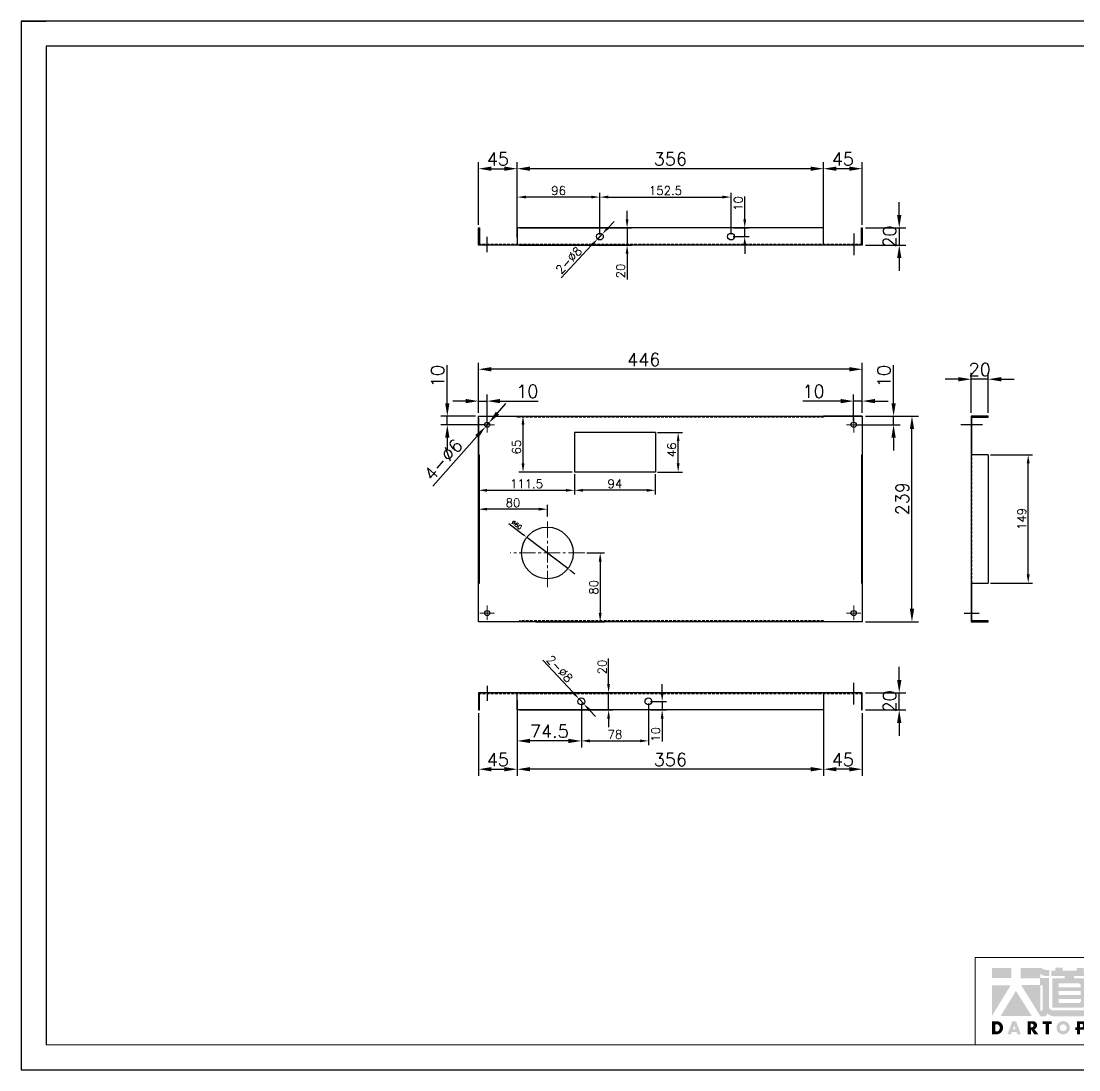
# Model space of a CAD drawing. Header units: millimetres. Extents: x -30327 to 34858, y 4015 to 75103.
# Drawn here: x 2181 to 3410, y 45675 to 46895 of the extents above; entities that cross this region are included whole.
import ezdxf

# ---------------------------------------------------------------- set-up
doc = ezdxf.new("R2010")
doc.units = ezdxf.units.MM
doc.linetypes.add('CENTER2', pattern=[28.575, 19.05, -3.175, 3.175, -3.175])
doc.linetypes.add('HIDDEN2', pattern=[4.7625, 3.175, -1.5875])
for name, color, linetype, lineweight in [('A-TITLEBLOCK', 7, 'Continuous', 18), ('cen', 1, 'CENTER2', 9), ('dim', 2, 'Continuous', 9)]:
    doc.layers.add(name, color=color, linetype=linetype, lineweight=lineweight)
doc.layers.add('hidden', color=3, linetype='HIDDEN2')
doc.layers.add('print', color=30, linetype='Continuous')
doc.styles.add('GB', font='GBENOR.SHX', dxfattribs={"bigfont": 'gbcbig.shx'})
doc.styles.add('SLDTEXTSTYLE0', font='simfang.ttf', dxfattribs={"bigfont": 'bigfont'})
doc.styles.add('SLDTEXTSTYLE1', font='Gothic.ttf', dxfattribs={"width": 0.913})
doc.styles.get("Standard").update_dxf_attribs({"font": 'txt', "bigfont": 'gbcbig.shx'})
doc.dimstyles.new('1-4', dxfattribs={"dimscale": 4, "dimtxt": 2.5, "dimasz": 2.5, "dimexe": 1.25, "dimexo": 0.625, "dimtad": 1, "dimdsep": 46, "dimtxsty": 'Standard', "dimcen": 2.5, "dimadec": 0, "dimazin": 0, "dimtfac": 1, "dimtmove": 0, "dimatfit": 3, "dimfxl": 0, "dimarcsym": 0})
doc.dimstyles.new('1-6', dxfattribs={"dimscale": 6, "dimtxt": 2.5, "dimasz": 2.5, "dimexe": 1.25, "dimexo": 0.625, "dimtad": 1, "dimdsep": 46, "dimtxsty": 'Standard', "dimcen": 2.5, "dimadec": 0, "dimazin": 0, "dimtfac": 1, "dimtmove": 0, "dimatfit": 3, "dimfxl": 0, "dimarcsym": 0})
doc.dimstyles.new('small', dxfattribs={"dimtxt": 5, "dimasz": 5, "dimexe": 1.25, "dimexo": 1, "dimgap": 2, "dimtad": 1, "dimtxsty": 'Standard', "dimcen": 2.5, "dimadec": 0, "dimazin": 0, "dimtfac": 1, "dimtmove": 0, "dimatfit": 3, "dimfxl": 0, "dimarcsym": 0})

# ---------------------------------------------------------------- blocks, each defined once
blk = doc.blocks.new('*D1374')
at = {"layer": 'Defpoints', "color": 0}
for p in [(2712.6, 46435.3), (2824.1, 46370.3), (2824.1, 46349.1)]:
    blk.add_point(p, dxfattribs=at)
at = {"layer": 'dim', "color": 0, "lineweight": -2}
for p, q in [((2712.6, 46432.8), (2712.6, 46344.1)), ((2824.1, 46367.8), (2824.1, 46344.1)), ((2722.6, 46349.1), (2814.1, 46349.1))]:
    blk.add_line(p, q, dxfattribs=at)
at = {"layer": 'dim', "color": 0}
for points in [[(2722.6, 46350.7), (2722.6, 46347.4), (2712.6, 46349.1)], [(2814.1, 46350.7), (2814.1, 46347.4), (2824.1, 46349.1)]]:
    blk.add_solid(points, dxfattribs=at)
at = {"layer": 'dim', "color": 0, "lineweight": 9, "insert": (2768.4, 46356.6), "char_height": 10, "attachment_point": 5}
blk.add_mtext('111.5', dxfattribs=at)
blk = doc.blocks.new('*D1375')
at = {"layer": 'Defpoints', "color": 0}
for p in [(2918.1, 46416.3), (2944.6, 46416.3), (2918.1, 46370.3)]:
    blk.add_point(p, dxfattribs=at)
at = {"layer": 'dim', "color": 0, "lineweight": -2}
for p, q in [((2920.6, 46416.3), (2949.6, 46416.3)), ((2944.6, 46380.3), (2944.6, 46406.3)), ((2920.6, 46370.3), (2949.6, 46370.3))]:
    blk.add_line(p, q, dxfattribs=at)
at = {"layer": 'dim', "color": 0}
for points in [[(2943, 46406.3), (2946.3, 46406.3), (2944.6, 46416.3)], [(2943, 46380.3), (2946.3, 46380.3), (2944.6, 46370.3)]]:
    blk.add_solid(points, dxfattribs=at)
at = {"layer": 'dim', "color": 0, "lineweight": 9, "insert": (2937.1, 46396.1), "char_height": 10, "attachment_point": 5, "rotation": 90}
blk.add_mtext('46', dxfattribs=at)
blk = doc.blocks.new('*D1376')
at = {"layer": 'Defpoints', "color": 0}
for p in [(2824.1, 46370.3), (2918.1, 46370.3), (2824.1, 46349.1)]:
    blk.add_point(p, dxfattribs=at)
at = {"layer": 'dim', "color": 0, "lineweight": -2}
for p, q in [((2824.1, 46367.8), (2824.1, 46344.1)), ((2918.1, 46367.8), (2918.1, 46344.1)), ((2908.1, 46349.1), (2834.1, 46349.1))]:
    blk.add_line(p, q, dxfattribs=at)
at = {"layer": 'dim', "color": 0}
for points in [[(2834.1, 46350.7), (2834.1, 46347.4), (2824.1, 46349.1)], [(2908.1, 46350.7), (2908.1, 46347.4), (2918.1, 46349.1)]]:
    blk.add_solid(points, dxfattribs=at)
at = {"layer": 'dim', "color": 0, "lineweight": 9, "insert": (2871.1, 46356.6), "char_height": 10, "attachment_point": 5}
blk.add_mtext('94', dxfattribs=at)
blk = doc.blocks.new('*D1377')
at = {"layer": 'Defpoints', "color": 0}
for p in [(2710.1, 46435.3), (2764.3, 46435.3), (2824.1, 46370.3)]:
    blk.add_point(p, dxfattribs=at)
at = {"layer": 'dim', "color": 0, "lineweight": -2}
for p, q in [((2712.6, 46435.3), (2769.3, 46435.3)), ((2764.3, 46380.3), (2764.3, 46425.3)), ((2821.6, 46370.3), (2759.3, 46370.3))]:
    blk.add_line(p, q, dxfattribs=at)
at = {"layer": 'dim', "color": 0}
for points in [[(2762.6, 46425.3), (2766, 46425.3), (2764.3, 46435.3)], [(2762.6, 46380.3), (2766, 46380.3), (2764.3, 46370.3)]]:
    blk.add_solid(points, dxfattribs=at)
at = {"layer": 'dim', "color": 0, "lineweight": 9, "insert": (2756.8, 46399.3), "char_height": 10, "attachment_point": 5, "rotation": 90}
blk.add_mtext('65', dxfattribs=at)
blk = doc.blocks.new('*D1378')
at = {"layer": 'Defpoints', "color": 0}
for p in [(2768.8, 46294.4), (2816.5, 46258.1)]:
    blk.add_point(p, dxfattribs=at)
at = {"layer": 'dim', "color": 0, "lineweight": -2}
for p, q in [((2747.7, 46310.4), (2764.8, 46297.4)), ((2816.5, 46258.1), (2768.8, 46294.4)), ((2820.5, 46255.1), (2824.5, 46252.1))]:
    blk.add_line(p, q, dxfattribs=at)
at = {"layer": 'dim', "color": 0}
for points in [[(2765.3, 46298.1), (2764.3, 46296.8), (2768.8, 46294.4)], [(2821, 46255.7), (2820, 46254.4), (2816.5, 46258.1)]]:
    blk.add_solid(points, dxfattribs=at)
at = {"layer": 'dim', "color": 0, "lineweight": 9, "insert": (2756.9, 46309), "char_height": 5, "attachment_point": 5, "rotation": 322.7713}
blk.add_mtext('∅60', dxfattribs=at)
blk = doc.blocks.new('*D1379')
at = {"layer": 'Defpoints', "color": 0}
for p in [(2712.6, 46327.1), (2792.6, 46316), (2712.6, 46196.3)]:
    blk.add_point(p, dxfattribs=at)
at = {"layer": 'dim', "color": 0, "lineweight": -2}
for p, q in [((2712.6, 46198.8), (2712.6, 46332.1)), ((2782.6, 46327.1), (2722.6, 46327.1)), ((2792.6, 46318.5), (2792.6, 46332.1))]:
    blk.add_line(p, q, dxfattribs=at)
at = {"layer": 'dim', "color": 0}
for points in [[(2722.6, 46328.8), (2722.6, 46325.5), (2712.6, 46327.1)], [(2782.6, 46328.8), (2782.6, 46325.5), (2792.6, 46327.1)]]:
    blk.add_solid(points, dxfattribs=at)
at = {"layer": 'dim', "color": 0, "lineweight": 9, "insert": (2752.6, 46334.6), "char_height": 10, "attachment_point": 5}
blk.add_mtext('80', dxfattribs=at)
blk = doc.blocks.new('*D1380')
at = {"layer": 'Defpoints', "color": 0}
for p in [(2836.1, 46276.3), (2776.7, 46196.3), (2854, 46196.3)]:
    blk.add_point(p, dxfattribs=at)
at = {"layer": 'dim', "color": 0, "lineweight": -2}
for p, q in [((2838.6, 46276.3), (2859, 46276.3)), ((2854, 46266.3), (2854, 46206.3)), ((2779.2, 46196.3), (2859, 46196.3))]:
    blk.add_line(p, q, dxfattribs=at)
at = {"layer": 'dim', "color": 0}
for points in [[(2852.3, 46266.3), (2855.7, 46266.3), (2854, 46276.3)], [(2852.3, 46206.3), (2855.7, 46206.3), (2854, 46196.3)]]:
    blk.add_solid(points, dxfattribs=at)
at = {"layer": 'dim', "color": 0, "lineweight": 9, "insert": (2846.5, 46236.3), "char_height": 10, "attachment_point": 5, "rotation": 90}
blk.add_mtext('80', dxfattribs=at)
blk = doc.blocks.new('*D1381')
at = {"layer": 'Defpoints', "color": 0}
for p in [(2720.7, 46423), (2724.6, 46427.5)]:
    blk.add_point(p, dxfattribs=at)
at = {"layer": 'dim', "color": 0, "lineweight": -2}
for p, q in [((2734.6, 46438.7), (2744.5, 46450)), ((2724.6, 46427.5), (2720.7, 46423)), ((2659.4, 46353.7), (2710.7, 46411.8))]:
    blk.add_line(p, q, dxfattribs=at)
at = {"layer": 'dim', "color": 0}
for points in [[(2732.7, 46440.4), (2736.4, 46437.1), (2724.6, 46427.5)], [(2708.8, 46413.4), (2712.6, 46410.1), (2720.7, 46423)]]:
    blk.add_solid(points, dxfattribs=at)
at = {"layer": 'dim', "color": 0, "lineweight": 9, "insert": (2671.7, 46384.6), "char_height": 15, "attachment_point": 5, "rotation": 48.5235}
blk.add_mtext('4-%%C6', dxfattribs=at)
blk = doc.blocks.new('*D1382')
at = {"layer": 'Defpoints', "color": 0}
for p in [(3158.6, 46435.3), (3216.4, 46435.3), (3158.6, 46196.3)]:
    blk.add_point(p, dxfattribs=at)
at = {"layer": 'dim', "color": 0, "lineweight": -2}
for p, q in [((3162.4, 46435.3), (3223.9, 46435.3)), ((3216.4, 46211.3), (3216.4, 46420.3)), ((3162.4, 46196.3), (3223.9, 46196.3))]:
    blk.add_line(p, q, dxfattribs=at)
at = {"layer": 'dim', "color": 0}
for points in [[(3213.9, 46420.3), (3218.9, 46420.3), (3216.4, 46435.3)], [(3213.9, 46211.3), (3218.9, 46211.3), (3216.4, 46196.3)]]:
    blk.add_solid(points, dxfattribs=at)
at = {"layer": 'dim', "color": 0, "lineweight": 9, "insert": (3205.2, 46339.3), "char_height": 15, "attachment_point": 5, "rotation": 90}
blk.add_mtext('239', dxfattribs=at)
blk = doc.blocks.new('*D1383')
at = {"layer": 'Defpoints', "color": 0}
for p in [(2712.6, 46489.8), (2712.6, 46435.3), (3158.6, 46435.3)]:
    blk.add_point(p, dxfattribs=at)
at = {"layer": 'dim', "color": 0, "lineweight": -2}
for p, q in [((2712.6, 46439), (2712.6, 46497.3)), ((3158.6, 46439), (3158.6, 46497.3)), ((3143.6, 46489.8), (2727.6, 46489.8))]:
    blk.add_line(p, q, dxfattribs=at)
at = {"layer": 'dim', "color": 0}
for points in [[(2727.6, 46492.3), (2727.6, 46487.3), (2712.6, 46489.8)], [(3143.6, 46492.3), (3143.6, 46487.3), (3158.6, 46489.8)]]:
    blk.add_solid(points, dxfattribs=at)
at = {"layer": 'dim', "color": 0, "lineweight": 9, "insert": (2904.6, 46501.1), "char_height": 15, "attachment_point": 5}
blk.add_mtext('446', dxfattribs=at)
blk = doc.blocks.new('*D1384')
at = {"layer": 'Defpoints', "color": 0}
for p in [(2676.3, 46435.3), (2712.6, 46435.3), (2722.6, 46425.3)]:
    blk.add_point(p, dxfattribs=at)
at = {"layer": 'dim', "color": 0, "lineweight": -2}
for p, q in [((2676.3, 46450.3), (2676.3, 46494.4)), ((2708.9, 46435.3), (2668.8, 46435.3)), ((2676.3, 46425.3), (2676.3, 46435.3)), ((2718.9, 46425.3), (2668.8, 46425.3)), ((2676.3, 46410.3), (2676.3, 46395.3))]:
    blk.add_line(p, q, dxfattribs=at)
at = {"layer": 'dim', "color": 0}
for points in [[(2673.8, 46450.3), (2678.8, 46450.3), (2676.3, 46435.3)], [(2673.8, 46410.3), (2678.8, 46410.3), (2676.3, 46425.3)]]:
    blk.add_solid(points, dxfattribs=at)
at = {"layer": 'dim', "color": 0, "lineweight": 9, "insert": (2665, 46481.9), "char_height": 15, "attachment_point": 5, "rotation": 90}
blk.add_mtext('10', dxfattribs=at)
blk = doc.blocks.new('*D1385')
at = {"layer": 'Defpoints', "color": 0}
for p in [(2712.6, 46452.8), (2712.6, 46435.3), (2722.6, 46425.3)]:
    blk.add_point(p, dxfattribs=at)
at = {"layer": 'dim', "color": 0, "lineweight": -2}
for p, q in [((2712.6, 46439), (2712.6, 46460.3)), ((2722.6, 46429), (2722.6, 46460.3)), ((2697.6, 46452.8), (2682.6, 46452.8)), ((2712.6, 46452.8), (2722.6, 46452.8)), ((2737.6, 46452.8), (2781.8, 46452.8))]:
    blk.add_line(p, q, dxfattribs=at)
at = {"layer": 'dim', "color": 0}
for points in [[(2697.6, 46455.3), (2697.6, 46450.3), (2712.6, 46452.8)], [(2737.6, 46455.3), (2737.6, 46450.3), (2722.6, 46452.8)]]:
    blk.add_solid(points, dxfattribs=at)
at = {"layer": 'dim', "color": 0, "lineweight": 9, "insert": (2769.3, 46464.1), "char_height": 15, "attachment_point": 5}
blk.add_mtext('10', dxfattribs=at)
blk = doc.blocks.new('*D1386')
at = {"layer": 'Defpoints', "color": 0}
for p in [(3158.6, 46435.3), (3195, 46435.3), (3148.6, 46425.3)]:
    blk.add_point(p, dxfattribs=at)
at = {"layer": 'dim', "color": 0, "lineweight": -2}
for p, q in [((3195, 46450.3), (3195, 46494.4)), ((3162.4, 46435.3), (3202.5, 46435.3)), ((3195, 46425.3), (3195, 46435.3)), ((3152.4, 46425.3), (3202.5, 46425.3)), ((3195, 46410.3), (3195, 46395.3))]:
    blk.add_line(p, q, dxfattribs=at)
at = {"layer": 'dim', "color": 0}
for points in [[(3192.5, 46450.3), (3197.5, 46450.3), (3195, 46435.3)], [(3192.5, 46410.3), (3197.5, 46410.3), (3195, 46425.3)]]:
    blk.add_solid(points, dxfattribs=at)
at = {"layer": 'dim', "color": 0, "lineweight": 9, "insert": (3183.8, 46481.9), "char_height": 15, "attachment_point": 5, "rotation": 90}
blk.add_mtext('10', dxfattribs=at)
blk = doc.blocks.new('*D1387')
at = {"layer": 'Defpoints', "color": 0}
for p in [(3158.6, 46452.8), (3158.6, 46435.3), (3148.6, 46425.3)]:
    blk.add_point(p, dxfattribs=at)
at = {"layer": 'dim', "color": 0, "lineweight": -2}
for p, q in [((3148.6, 46429), (3148.6, 46460.3)), ((3158.6, 46439), (3158.6, 46460.3)), ((3133.6, 46452.8), (3089.5, 46452.8)), ((3158.6, 46452.8), (3148.6, 46452.8)), ((3173.6, 46452.8), (3188.6, 46452.8))]:
    blk.add_line(p, q, dxfattribs=at)
at = {"layer": 'dim', "color": 0}
for points in [[(3133.6, 46455.3), (3133.6, 46450.3), (3148.6, 46452.8)], [(3173.6, 46455.3), (3173.6, 46450.3), (3158.6, 46452.8)]]:
    blk.add_solid(points, dxfattribs=at)
at = {"layer": 'dim', "color": 0, "lineweight": 9, "insert": (3102, 46464.1), "char_height": 15, "attachment_point": 5}
blk.add_mtext('10', dxfattribs=at)
blk = doc.blocks.new('*D1395')
at = {"layer": 'Defpoints', "color": 0}
for p in [(3158.6, 46113.7), (3201.6, 46113.7), (3158.6, 46093.7)]:
    blk.add_point(p, dxfattribs=at)
at = {"layer": 'dim', "color": 0, "lineweight": -2}
for p, q in [((3201.6, 46128.7), (3201.6, 46143.7)), ((3162.4, 46113.7), (3209.1, 46113.7)), ((3201.6, 46093.7), (3201.6, 46113.7)), ((3162.4, 46093.7), (3209.1, 46093.7)), ((3201.6, 46078.7), (3201.6, 46063.7))]:
    blk.add_line(p, q, dxfattribs=at)
at = {"layer": 'dim', "color": 0}
for points in [[(3199.1, 46128.7), (3204.1, 46128.7), (3201.6, 46113.7)], [(3199.1, 46078.7), (3204.1, 46078.7), (3201.6, 46093.7)]]:
    blk.add_solid(points, dxfattribs=at)
at = {"layer": 'dim', "color": 0, "lineweight": 9, "insert": (3190.4, 46103.7), "char_height": 15, "attachment_point": 5, "rotation": 90}
blk.add_mtext('20', dxfattribs=at)
blk = doc.blocks.new('*D1388')
at = {"layer": 'Defpoints', "color": 0}
for p in [(3113.6, 46108.7), (3158.6, 46093.7), (3113.6, 46024.8)]:
    blk.add_point(p, dxfattribs=at)
at = {"layer": 'dim', "color": 0, "lineweight": -2}
for p, q in [((3113.6, 46104.9), (3113.6, 46017.3)), ((3158.6, 46089.9), (3158.6, 46017.3)), ((3143.6, 46024.8), (3128.6, 46024.8))]:
    blk.add_line(p, q, dxfattribs=at)
at = {"layer": 'dim', "color": 0}
for points in [[(3128.6, 46027.3), (3128.6, 46022.3), (3113.6, 46024.8)], [(3143.6, 46027.3), (3143.6, 46022.3), (3158.6, 46024.8)]]:
    blk.add_solid(points, dxfattribs=at)
at = {"layer": 'dim', "color": 0, "lineweight": 9, "insert": (3136.1, 46036), "char_height": 15, "attachment_point": 5}
blk.add_mtext('45', dxfattribs=at)
blk = doc.blocks.new('*D1396')
at = {"layer": 'Defpoints', "color": 0}
for p in [(2757.6, 46108.7), (3113.6, 46108.7), (2757.6, 46024.8)]:
    blk.add_point(p, dxfattribs=at)
at = {"layer": 'dim', "color": 0, "lineweight": -2}
for p, q in [((2757.6, 46104.9), (2757.6, 46017.3)), ((3113.6, 46104.9), (3113.6, 46017.3)), ((3098.6, 46024.8), (2772.6, 46024.8))]:
    blk.add_line(p, q, dxfattribs=at)
at = {"layer": 'dim', "color": 0}
for points in [[(2772.6, 46027.3), (2772.6, 46022.3), (2757.6, 46024.8)], [(3098.6, 46027.3), (3098.6, 46022.3), (3113.6, 46024.8)]]:
    blk.add_solid(points, dxfattribs=at)
at = {"layer": 'dim', "color": 0, "lineweight": 9, "insert": (2935.6, 46036), "char_height": 15, "attachment_point": 5}
blk.add_mtext('356', dxfattribs=at)
blk = doc.blocks.new('*D1397')
at = {"layer": 'Defpoints', "color": 0}
for p in [(2757.6, 46108.7), (2712.6, 46093.7), (2757.6, 46024.8)]:
    blk.add_point(p, dxfattribs=at)
at = {"layer": 'dim', "color": 0, "lineweight": -2}
for p, q in [((2757.6, 46104.9), (2757.6, 46017.3)), ((2712.6, 46089.9), (2712.6, 46017.3)), ((2727.6, 46024.8), (2742.6, 46024.8))]:
    blk.add_line(p, q, dxfattribs=at)
at = {"layer": 'dim', "color": 0}
for points in [[(2727.6, 46027.3), (2727.6, 46022.3), (2712.6, 46024.8)], [(2742.6, 46027.3), (2742.6, 46022.3), (2757.6, 46024.8)]]:
    blk.add_solid(points, dxfattribs=at)
at = {"layer": 'dim', "color": 0, "lineweight": 9, "insert": (2735.1, 46036), "char_height": 15, "attachment_point": 5}
blk.add_mtext('45', dxfattribs=at)
blk = doc.blocks.new('*D1398')
at = {"layer": 'Defpoints', "color": 0}
for p in [(3285.1, 46478.2), (3285.1, 46435.3), (3305.1, 46435.3)]:
    blk.add_point(p, dxfattribs=at)
at = {"layer": 'dim', "color": 0, "lineweight": -2}
for p, q in [((3285.1, 46439), (3285.1, 46485.7)), ((3305.1, 46439), (3305.1, 46485.7)), ((3270.1, 46478.2), (3255.1, 46478.2)), ((3305.1, 46478.2), (3285.1, 46478.2)), ((3320.1, 46478.2), (3335.1, 46478.2))]:
    blk.add_line(p, q, dxfattribs=at)
at = {"layer": 'dim', "color": 0}
for points in [[(3270.1, 46480.7), (3270.1, 46475.7), (3285.1, 46478.2)], [(3320.1, 46480.7), (3320.1, 46475.7), (3305.1, 46478.2)]]:
    blk.add_solid(points, dxfattribs=at)
at = {"layer": 'dim', "color": 0, "lineweight": 9, "insert": (3295.1, 46489.5), "char_height": 15, "attachment_point": 5}
blk.add_mtext('20', dxfattribs=at)
blk = doc.blocks.new('*D1389')
at = {"layer": 'Defpoints', "color": 0}
for p in [(3305.1, 46390.3), (3351.5, 46390.3), (3305.1, 46241.3)]:
    blk.add_point(p, dxfattribs=at)
at = {"layer": 'dim', "color": 0, "lineweight": -2}
for p, q in [((3307.6, 46390.3), (3356.5, 46390.3)), ((3351.5, 46251.3), (3351.5, 46380.3)), ((3307.6, 46241.3), (3356.5, 46241.3))]:
    blk.add_line(p, q, dxfattribs=at)
at = {"layer": 'dim', "color": 0}
for points in [[(3349.8, 46380.3), (3353.2, 46380.3), (3351.5, 46390.3)], [(3349.8, 46251.3), (3353.2, 46251.3), (3351.5, 46241.3)]]:
    blk.add_solid(points, dxfattribs=at)
at = {"layer": 'dim', "color": 0, "insert": (3344, 46315.8), "char_height": 10, "attachment_point": 5, "rotation": 90}
blk.add_mtext('149', dxfattribs=at)
blk = doc.blocks.new('*D1390')
at = {"layer": 'Defpoints', "color": 0}
for p in [(2757.6, 46113.7), (2863.8, 46113.7), (2757.6, 46093.7)]:
    blk.add_point(p, dxfattribs=at)
at = {"layer": 'dim', "color": 0, "lineweight": -2}
for p, q in [((2863.8, 46123.7), (2863.8, 46153.7)), ((2760.1, 46113.7), (2868.8, 46113.7)), ((2863.8, 46093.7), (2863.8, 46113.7)), ((2760.1, 46093.7), (2868.8, 46093.7)), ((2863.8, 46083.7), (2863.8, 46073.7))]:
    blk.add_line(p, q, dxfattribs=at)
at = {"layer": 'dim', "color": 0}
for points in [[(2862.1, 46123.7), (2865.4, 46123.7), (2863.8, 46113.7)], [(2862.1, 46083.7), (2865.4, 46083.7), (2863.8, 46093.7)]]:
    blk.add_solid(points, dxfattribs=at)
at = {"layer": 'dim', "color": 0, "insert": (2856.3, 46143.7), "char_height": 10, "attachment_point": 5, "rotation": 90}
blk.add_mtext('20', dxfattribs=at)
blk = doc.blocks.new('*D1391')
at = {"layer": 'Defpoints', "color": 0}
for p in [(2832.1, 46103.7), (2910.1, 46103.7), (2910.1, 46057.7)]:
    blk.add_point(p, dxfattribs=at)
at = {"layer": 'dim', "color": 0, "lineweight": -2}
for p, q in [((2832.1, 46101.2), (2832.1, 46052.7)), ((2910.1, 46101.2), (2910.1, 46052.7)), ((2842.1, 46057.7), (2900.1, 46057.7))]:
    blk.add_line(p, q, dxfattribs=at)
at = {"layer": 'dim', "color": 0}
for points in [[(2842.1, 46059.4), (2842.1, 46056.1), (2832.1, 46057.7)], [(2900.1, 46059.4), (2900.1, 46056.1), (2910.1, 46057.7)]]:
    blk.add_solid(points, dxfattribs=at)
at = {"layer": 'dim', "color": 0, "insert": (2871.1, 46065.2), "char_height": 10, "attachment_point": 5}
blk.add_mtext('78', dxfattribs=at)
blk = doc.blocks.new('*D1392')
at = {"layer": 'Defpoints', "color": 0}
for p in [(2910.1, 46103.7), (2910.1, 46093.7), (2926, 46093.7)]:
    blk.add_point(p, dxfattribs=at)
at = {"layer": 'dim', "color": 0, "lineweight": -2}
for p, q in [((2926, 46113.7), (2926, 46123.7)), ((2912.6, 46103.7), (2931, 46103.7)), ((2926, 46103.7), (2926, 46093.7)), ((2912.6, 46093.7), (2931, 46093.7)), ((2926, 46083.7), (2926, 46057))]:
    blk.add_line(p, q, dxfattribs=at)
at = {"layer": 'dim', "color": 0}
for points in [[(2924.4, 46113.7), (2927.7, 46113.7), (2926, 46103.7)], [(2924.4, 46083.7), (2927.7, 46083.7), (2926, 46093.7)]]:
    blk.add_solid(points, dxfattribs=at)
at = {"layer": 'dim', "color": 0, "insert": (2918.5, 46065.3), "char_height": 10, "attachment_point": 5, "rotation": 90}
blk.add_mtext('10', dxfattribs=at)
blk = doc.blocks.new('*D1393')
at = {"layer": 'Defpoints', "color": 0}
for p in [(2829.4, 46106.6), (2834.9, 46100.7)]:
    blk.add_point(p, dxfattribs=at)
at = {"layer": 'dim', "color": 0, "lineweight": -2}
for p, q in [((2787.2, 46151.6), (2822.6, 46113.9)), ((2834.9, 46100.7), (2829.4, 46106.6)), ((2841.7, 46093.4), (2848.6, 46086.1))]:
    blk.add_line(p, q, dxfattribs=at)
at = {"layer": 'dim', "color": 0}
for points in [[(2823.8, 46115), (2821.3, 46112.7), (2829.4, 46106.6)], [(2842.9, 46094.6), (2840.5, 46092.3), (2834.9, 46100.7)]]:
    blk.add_solid(points, dxfattribs=at)
at = {"layer": 'dim', "color": 0, "insert": (2806.9, 46141.5), "char_height": 10, "attachment_point": 5, "rotation": 313.158}
blk.add_mtext('2-∅8', dxfattribs=at)
blk = doc.blocks.new('*D1394')
at = {"layer": 'Defpoints', "color": 0}
for p in [(2832.1, 46103.7), (2757.6, 46093.7), (2757.6, 46057.7)]:
    blk.add_point(p, dxfattribs=at)
at = {"layer": 'dim', "color": 0, "lineweight": -2}
for p, q in [((2757.6, 46089.9), (2757.6, 46050.2)), ((2832.1, 46099.9), (2832.1, 46050.2)), ((2817.1, 46057.7), (2772.6, 46057.7))]:
    blk.add_line(p, q, dxfattribs=at)
at = {"layer": 'dim', "color": 0}
for points in [[(2772.6, 46060.2), (2772.6, 46055.2), (2757.6, 46057.7)], [(2817.1, 46060.2), (2817.1, 46055.2), (2832.1, 46057.7)]]:
    blk.add_solid(points, dxfattribs=at)
at = {"layer": 'dim', "color": 0, "insert": (2794.9, 46069), "char_height": 15, "attachment_point": 5}
blk.add_mtext('74.5', dxfattribs=at)
blk = doc.blocks.new('Dartop Logo')
at = {"true_color": 0xc40018}
h = blk.add_hatch(color=12, dxfattribs=at)
h.set_gradient(color1=(196, 0, 24), color2=(196, 0, 24), tint=1)
h.paths.add_polyline_path([(30.39, -3.87), (33.08, -5.04), (35.99, -5.04), (35.99, -1.19), (33.59, -1.19), (30.46, 0.05), (17.94, 0.05), (17.94, -6.46), (30.12, -6.46), (30.12, -6.59), (30.12, -10.75), (18.31, -10.75), (30.46, -30.31), (32.87, -30.31, 0.279375), (34.63, -28.6), (34.63, -28.51), (34.84, -28.51, 0.143145), (38.15, -30.2), (59.27, -30.2), (59.27, -26.49), (38.06, -26.49, -0.414214), (35.75, -24.18), (35.75, -6.26), (30.39, -6.26)])
h.paths.add_polyline_path([(30.25, -10.84), (31.8, -10.84), (31.8, -26.02, -0.088936), (30.9, -26.94), (30.24, -26.94)], flags=16)
h = blk.add_hatch(color=12, dxfattribs=at)
h.set_gradient(color1=(196, 0, 24), color2=(196, 0, 24), tint=1)
h.paths.add_polyline_path([(59.24, -1.73), (57.36, -1.73), (57.36, 0.06), (53.06, 0.06), (53.06, -1.64), (44.29, -1.64), (44.29, 0.15), (39.7, 0.15), (39.7, -1.67), (37.16, -1.67), (37.16, -4.97), (45.54, -4.97), (45.54, -6.42), (37.73, -6.42), (37.73, -24.88), (56.26, -24.88, 0.414214), (59.15, -21.99), (59.15, -9.35, 0.414214), (56.26, -6.46), (51.36, -6.46), (51.36, -5.03), (59.24, -5.03)])
h.paths.add_polyline_path([(54.21, -9.59, -0.414214), (55.66, -11.04), (55.66, -12.1), (41.79, -12.1), (41.79, -9.59)], flags=16)
h.paths.add_polyline_path([(55.57, -14.33), (55.57, -17.01), (41.88, -17.01), (41.88, -14.33)], flags=16)
h.paths.add_polyline_path([(55.75, -19.43), (55.75, -20.57, -0.414214), (54.3, -22.02), (41.88, -22.02), (41.88, -19.43)], flags=16)
h = blk.add_hatch(color=12, dxfattribs=at)
h.set_gradient(color1=(196, 0, 24), color2=(196, 0, 24), tint=1)
h.paths.add_polyline_path([(12.18, 0), (0, 0), (0, -6.37), (12.18, -6.37)])
h = blk.add_hatch(color=12, dxfattribs=at)
h.set_gradient(color1=(196, 0, 24), color2=(196, 0, 24), tint=1)
h.paths.add_polyline_path([(11.79, -10.83), (0.03, -10.83), (0.03, -30.03)])
h = blk.add_hatch(color=12, dxfattribs=at)
h.set_gradient(color1=(196, 0, 24), color2=(196, 0, 24), tint=1)
h.paths.add_polyline_path([(15.05, -14.31), (5.44, -30.15), (25.01, -30.15)])
at = {"true_color": 0x646464}
h = blk.add_hatch(color=251, dxfattribs=at)
h.set_gradient(color1=(100, 100, 100), color2=(100, 100, 100), tint=1)
h.paths.add_polyline_path([(4.15, -33.43), (0.11, -33.43), (0.11, -41.5), (3.51, -41.5, 0.793016)])
h.paths.add_polyline_path([(3.57, -39.73), (2.16, -39.73), (2.16, -35.19), (3.42, -35.19, -0.671361)], flags=16)
h = blk.add_hatch(color=251, dxfattribs=at)
h.set_gradient(color1=(100, 100, 100), color2=(100, 100, 100), tint=1)
h.paths.add_polyline_path([(15.08, -33.36), (12.78, -33.36), (9.82, -41.51), (12, -41.51), (12.51, -40.06), (15.46, -40.06), (15.99, -41.52), (18.19, -41.52)])
h.paths.add_polyline_path([(14.9, -38.51), (13.07, -38.51), (13.97, -35.95)], flags=16)
h = blk.add_hatch(color=251, dxfattribs=at)
h.set_gradient(color1=(100, 100, 100), color2=(100, 100, 100), tint=1)
h.paths.add_polyline_path([(26.27, -33.36), (22.3, -33.36), (22.3, -41.51), (24.4, -41.51), (24.4, -38.28), (26.55, -41.54), (29.09, -41.54), (26.61, -38.3, 0.744055)])
h.paths.add_polyline_path([(24.38, -37.08), (24.38, -34.94), (25.32, -34.94, -0.796809), (25.3, -37.08)], flags=16)
h = blk.add_hatch(color=251, dxfattribs=at)
h.set_gradient(color1=(100, 100, 100), color2=(100, 100, 100), tint=1)
h.paths.add_polyline_path([(37.44, -33.4), (31.88, -33.4), (31.88, -35.16), (33.61, -35.16), (33.61, -41.52), (35.69, -41.52), (35.69, -35.16), (37.44, -35.16)])
h = blk.add_hatch(color=251, dxfattribs=at)
h.set_gradient(color1=(100, 100, 100), color2=(100, 100, 100), tint=1)
h.paths.add_polyline_path([(40.46, -37.41, 1), (48.83, -37.41, 1)])
h.paths.add_polyline_path([(46.8, -37.41, -1), (42.5, -37.41, -1)], flags=16)
h = blk.add_hatch(color=251, dxfattribs=at)
h.set_gradient(color1=(100, 100, 100), color2=(100, 100, 100), tint=1)
h.paths.add_polyline_path([(56.85, -33.38), (56.73, -33.38), (53.19, -33.38), (53.19, -37.19), (52.26, -37.19), (52.26, -38.73), (53.18, -38.73), (53.18, -41.5), (55.24, -41.5), (55.24, -38.72), (57.51, -38.72, 0.812304)])
h.paths.add_polyline_path([(55.21, -37.18), (55.21, -35.05), (56.39, -35.05, -0.778213), (56.27, -37.18)], flags=16)
blk = doc.blocks.new('DT-A2-TITLE')
for p, q in [((594, 420), (0, 420)), ((0, 420), (0, 420)), ((0, 420), (0, 0)), ((0, 420), (10, 420)), ((594, 0), (594, 420)), ((10, 410), (10, 10)), ((584, 410), (10, 410))]:
    blk.add_line(p, q)
at = {"layer": 'A-TITLEBLOCK', "color": 7}
for p, q in [((584, 410), (584, 10)), ((594, 0), (594, 297)), ((382, 10), (382, 45)), ((584, 45), (382, 45)), ((432, 45), (432, 10)), ((508, 45), (508, 10)), ((584, 35), (432, 35)), ((432, 25), (584.08, 25)), ((540, 10), (540, 25)), ((572, 10), (572, 25)), ((10, 10), (584, 10)), ((0, 0), (594, 0))]:
    blk.add_line(p, q, dxfattribs=at)
at = {"layer": 'A-TITLEBLOCK', "xscale": 0.6400000000000001, "yscale": 0.6400000000000001, "zscale": 0.6400000000000001}
blk.add_blockref('Dartop Logo', (388.65, 40.81), dxfattribs=at)
at = {"style": 'GB'}
for tag, p, height in [('#设计', (451.96, 38.52), 3.5), ('#品名', (523.32, 37.95), 3.5), ('#审核', (451.99, 28.1), 3.5), ('#图号', (526.67, 27.2), 3.5), ('#数量', (520.33, 14.51), 3.5), ('#版本', (552.92, 14.47), 3.5), ('#材料说明', (442.15, 13.59), 3)]:
    blk.add_attdef(tag, p, '', height=height, dxfattribs=at)
at = {"layer": 'A-TITLEBLOCK', "color": 7, "attachment_point": 1}
for s, insert, char_height, style in [('品名：', (510.43, 42.19), 2.646, 'SLDTEXTSTYLE0'), ('设计：', (434.47, 41.87), 2.646, 'SLDTEXTSTYLE0'), ('审核：', (434.47, 31.64), 2.646, 'SLDTEXTSTYLE0'), ('图号：', (510.4, 31.66), 2.646, 'SLDTEXTSTYLE0'), ('材料:', (434.47, 22.62), 2.646, 'SLDTEXTSTYLE0'), ('数量：', (510.35, 22.64), 2.646, 'SLDTEXTSTYLE0'), ('版本：', (542.59, 22.48), 2.646, 'SLDTEXTSTYLE0'), ('A2', (574.7, 19.21), 3.704, 'SLDTEXTSTYLE1')]:
    blk.add_mtext(s, dxfattribs=dict(at, insert=insert, char_height=char_height, style=style))
blk = doc.blocks.new('*D1688')
at = {"layer": 'Defpoints', "color": 0}
for p in [(3158.6, 46654.1), (3158.6, 46634.1), (3201.6, 46634.1)]:
    blk.add_point(p, dxfattribs=at)
at = {"layer": 'dim', "color": 0, "lineweight": -2}
for p, q in [((3201.6, 46669.1), (3201.6, 46684.1)), ((3162.4, 46654.1), (3209.1, 46654.1)), ((3201.6, 46654.1), (3201.6, 46634.1)), ((3162.4, 46634.1), (3209.1, 46634.1)), ((3201.6, 46619.1), (3201.6, 46604.1))]:
    blk.add_line(p, q, dxfattribs=at)
at = {"layer": 'dim', "color": 0}
for points in [[(3199.1, 46669.1), (3204.1, 46669.1), (3201.6, 46654.1)], [(3199.1, 46619.1), (3204.1, 46619.1), (3201.6, 46634.1)]]:
    blk.add_solid(points, dxfattribs=at)
at = {"layer": 'dim', "color": 0, "lineweight": 9, "insert": (3190.4, 46644.1), "char_height": 15, "attachment_point": 5, "rotation": 90}
blk.add_mtext('20', dxfattribs=at)
blk = doc.blocks.new('*D1682')
at = {"layer": 'Defpoints', "color": 0}
for p in [(3113.6, 46723), (3158.6, 46654.1), (3113.6, 46639.1)]:
    blk.add_point(p, dxfattribs=at)
at = {"layer": 'dim', "color": 0, "lineweight": -2}
for p, q in [((3113.6, 46642.9), (3113.6, 46730.5)), ((3158.6, 46657.9), (3158.6, 46730.5)), ((3143.6, 46723), (3128.6, 46723))]:
    blk.add_line(p, q, dxfattribs=at)
at = {"layer": 'dim', "color": 0}
for points in [[(3128.6, 46725.5), (3128.6, 46720.5), (3113.6, 46723)], [(3143.6, 46725.5), (3143.6, 46720.5), (3158.6, 46723)]]:
    blk.add_solid(points, dxfattribs=at)
at = {"layer": 'dim', "color": 0, "lineweight": 9, "insert": (3136.1, 46734.3), "char_height": 15, "attachment_point": 5}
blk.add_mtext('45', dxfattribs=at)
blk = doc.blocks.new('*D1689')
at = {"layer": 'Defpoints', "color": 0}
for p in [(2757.6, 46723), (2757.6, 46639.1), (3113.6, 46639.1)]:
    blk.add_point(p, dxfattribs=at)
at = {"layer": 'dim', "color": 0, "lineweight": -2}
for p, q in [((2757.6, 46642.9), (2757.6, 46730.5)), ((3113.6, 46642.9), (3113.6, 46730.5)), ((3098.6, 46723), (2772.6, 46723))]:
    blk.add_line(p, q, dxfattribs=at)
at = {"layer": 'dim', "color": 0}
for points in [[(2772.6, 46725.5), (2772.6, 46720.5), (2757.6, 46723)], [(3098.6, 46725.5), (3098.6, 46720.5), (3113.6, 46723)]]:
    blk.add_solid(points, dxfattribs=at)
at = {"layer": 'dim', "color": 0, "lineweight": 9, "insert": (2935.6, 46734.3), "char_height": 15, "attachment_point": 5}
blk.add_mtext('356', dxfattribs=at)
blk = doc.blocks.new('*D1690')
at = {"layer": 'Defpoints', "color": 0}
for p in [(2757.6, 46723), (2712.6, 46654.1), (2757.6, 46639.1)]:
    blk.add_point(p, dxfattribs=at)
at = {"layer": 'dim', "color": 0, "lineweight": -2}
for p, q in [((2712.6, 46657.9), (2712.6, 46730.5)), ((2757.6, 46642.9), (2757.6, 46730.5)), ((2727.6, 46723), (2742.6, 46723))]:
    blk.add_line(p, q, dxfattribs=at)
at = {"layer": 'dim', "color": 0}
for points in [[(2727.6, 46725.5), (2727.6, 46720.5), (2712.6, 46723)], [(2742.6, 46725.5), (2742.6, 46720.5), (2757.6, 46723)]]:
    blk.add_solid(points, dxfattribs=at)
at = {"layer": 'dim', "color": 0, "lineweight": 9, "insert": (2735.1, 46734.3), "char_height": 15, "attachment_point": 5}
blk.add_mtext('45', dxfattribs=at)
blk = doc.blocks.new('*D1683')
at = {"layer": 'Defpoints', "color": 0}
for p in [(2757.6, 46654.1), (2757.6, 46634.1), (2885.3, 46634.1)]:
    blk.add_point(p, dxfattribs=at)
at = {"layer": 'dim', "color": 0, "lineweight": -2}
for p, q in [((2885.3, 46664.1), (2885.3, 46674.1)), ((2760.1, 46654.1), (2890.3, 46654.1)), ((2885.3, 46654.1), (2885.3, 46634.1)), ((2760.1, 46634.1), (2890.3, 46634.1)), ((2885.3, 46624.1), (2885.3, 46594.1))]:
    blk.add_line(p, q, dxfattribs=at)
at = {"layer": 'dim', "color": 0}
for points in [[(2883.6, 46664.1), (2886.9, 46664.1), (2885.3, 46654.1)], [(2883.6, 46624.1), (2886.9, 46624.1), (2885.3, 46634.1)]]:
    blk.add_solid(points, dxfattribs=at)
at = {"layer": 'dim', "color": 0, "insert": (2877.8, 46604.1), "char_height": 10, "attachment_point": 5, "rotation": 90}
blk.add_mtext('20', dxfattribs=at)
blk = doc.blocks.new('*D1684')
at = {"layer": 'Defpoints', "color": 0}
for p in [(3006.1, 46690), (2853.6, 46644.1), (3006.1, 46644.1)]:
    blk.add_point(p, dxfattribs=at)
at = {"layer": 'dim', "color": 0, "lineweight": -2}
for p, q in [((2853.6, 46646.6), (2853.6, 46695)), ((3006.1, 46646.6), (3006.1, 46695)), ((2863.6, 46690), (2996.1, 46690))]:
    blk.add_line(p, q, dxfattribs=at)
at = {"layer": 'dim', "color": 0}
for points in [[(2863.6, 46691.7), (2863.6, 46688.4), (2853.6, 46690)], [(2996.1, 46691.7), (2996.1, 46688.4), (3006.1, 46690)]]:
    blk.add_solid(points, dxfattribs=at)
at = {"layer": 'dim', "color": 0, "insert": (2929.9, 46697.5), "char_height": 10, "attachment_point": 5}
blk.add_mtext('152.5', dxfattribs=at)
blk = doc.blocks.new('*D1685')
at = {"layer": 'Defpoints', "color": 0}
for p in [(3006.1, 46654.1), (3006.1, 46644.1), (3022, 46654.1)]:
    blk.add_point(p, dxfattribs=at)
at = {"layer": 'dim', "color": 0, "lineweight": -2}
for p, q in [((3022, 46664.1), (3022, 46690.8)), ((3008.6, 46654.1), (3027, 46654.1)), ((3008.6, 46644.1), (3027, 46644.1)), ((3022, 46644.1), (3022, 46654.1)), ((3022, 46634.1), (3022, 46624.1))]:
    blk.add_line(p, q, dxfattribs=at)
at = {"layer": 'dim', "color": 0}
for points in [[(3020.4, 46664.1), (3023.7, 46664.1), (3022, 46654.1)], [(3020.4, 46634.1), (3023.7, 46634.1), (3022, 46644.1)]]:
    blk.add_solid(points, dxfattribs=at)
at = {"layer": 'dim', "color": 0, "insert": (3014.5, 46682.5), "char_height": 10, "attachment_point": 5, "rotation": 90}
blk.add_mtext('10', dxfattribs=at)
blk = doc.blocks.new('*D1686')
at = {"layer": 'Defpoints', "color": 0}
for p in [(2856.4, 46647.1), (2850.9, 46641.2)]:
    blk.add_point(p, dxfattribs=at)
at = {"layer": 'dim', "color": 0, "lineweight": -2}
for p, q in [((2863.2, 46654.3), (2870.1, 46661.6)), ((2856.4, 46647.1), (2850.9, 46641.2)), ((2808.7, 46596.2), (2844.1, 46633.9))]:
    blk.add_line(p, q, dxfattribs=at)
at = {"layer": 'dim', "color": 0}
for points in [[(2862, 46655.5), (2864.4, 46653.2), (2856.4, 46647.1)], [(2842.8, 46635.1), (2845.3, 46632.8), (2850.9, 46641.2)]]:
    blk.add_solid(points, dxfattribs=at)
at = {"layer": 'dim', "color": 0, "insert": (2817.5, 46616.6), "char_height": 10, "attachment_point": 5, "rotation": 46.842}
blk.add_mtext('2-∅8', dxfattribs=at)
blk = doc.blocks.new('*D1687')
at = {"layer": 'Defpoints', "color": 0}
for p in [(2757.6, 46690), (2757.6, 46654.1), (2853.6, 46644.1)]:
    blk.add_point(p, dxfattribs=at)
at = {"layer": 'dim', "color": 0, "lineweight": -2}
for p, q in [((2757.6, 46656.6), (2757.6, 46695)), ((2853.6, 46646.6), (2853.6, 46695)), ((2843.6, 46690), (2767.6, 46690))]:
    blk.add_line(p, q, dxfattribs=at)
at = {"layer": 'dim', "color": 0}
for points in [[(2767.6, 46691.7), (2767.6, 46688.4), (2757.6, 46690)], [(2843.6, 46691.7), (2843.6, 46688.4), (2853.6, 46690)]]:
    blk.add_solid(points, dxfattribs=at)
at = {"layer": 'dim', "color": 0, "insert": (2805.6, 46697.5), "char_height": 10, "attachment_point": 5}
blk.add_mtext('96', dxfattribs=at)

msp = doc.modelspace()

# ---------------------------------------------------------------- linework, layer by layer
for p, q in [((2712.6412, 46634.1345), (2712.6412, 46654.1345)), ((2712.6412, 46654.1345), (2713.6412, 46654.1345)), ((2713.6412, 46654.1345), (2713.6412, 46635.1345)), ((2722.6412, 46626.031), (2722.6412, 46643.6407)), ((3113.6412, 46654.1345), (2757.6412, 46654.1345)), ((2757.6412, 46654.1345), (2757.6412, 46639.1345)), ((3113.6412, 46639.1345), (3113.6412, 46654.1345)), ((3148.6412, 46647.5958), (3148.6412, 46622.3915)), ((3157.6412, 46635.1345), (3157.6412, 46654.1345)), ((3157.6412, 46654.1345), (3158.6412, 46654.1345)), ((3158.6412, 46654.1345), (3158.6412, 46634.1345)), ((3158.6412, 46634.1345), (2712.6412, 46634.1345)), ((2757.6412, 46639.1345), (2757.6412, 46639.1345)), ((2757.6412, 46639.1345), (2757.6412, 46634.1345)), ((3113.6412, 46639.1345), (3113.6412, 46639.1345)), ((3113.6412, 46634.1345), (3113.6412, 46639.1345)), ((2757.6412, 46434.261), (2757.6412, 46435.261)), ((3158.6412, 46435.261), (3113.6412, 46435.261)), ((3113.6412, 46435.261), (3113.6412, 46434.261)), ((3158.6412, 46435.261), (3158.6412, 46420.261)), ((3305.1008, 46435.261), (3285.1008, 46435.261)), ((3285.1008, 46435.261), (3285.1008, 46196.261)), ((3305.1008, 46435.261), (3285.1008, 46435.261)), ((3286.1008, 46390.261), (3286.1008, 46435.261)), ((3286.1008, 46434.261), (3305.1008, 46434.261)), ((3286.1008, 46434.261), (3305.1008, 46434.261)), ((3305.1008, 46434.261), (3305.1008, 46435.261)), ((3305.1008, 46434.261), (3305.1008, 46435.261)), ((3298.562, 46425.261), (3273.3578, 46425.261)), ((2824.1412, 46416.261), (2824.1412, 46370.261)), ((2918.1412, 46416.261), (2824.1412, 46416.261)), ((2918.1412, 46416.261), (2918.1412, 46370.261)), ((2712.6412, 46390.261), (2713.6412, 46390.261)), ((3157.6412, 46390.261), (3158.6412, 46390.261)), ((3305.1008, 46390.261), (3285.1008, 46390.261)), ((3305.1008, 46390.261), (3305.1008, 46241.261)), ((2918.1412, 46370.261), (2824.1412, 46370.261)), ((2712.6412, 46241.261), (2713.6412, 46241.261)), ((3157.6412, 46241.261), (3158.6412, 46241.261)), ((3285.1008, 46241.261), (3305.1008, 46241.261)), ((3286.1008, 46196.261), (3286.1008, 46241.261)), ((3276.9972, 46206.261), (3294.607, 46206.261)), ((2760.1412, 46197.261), (2760.1412, 46196.261)), ((3113.6412, 46196.261), (3113.6412, 46197.261)), ((3285.1008, 46196.261), (3305.1008, 46196.261)), ((3305.1008, 46197.261), (3286.1008, 46197.261)), ((3305.1008, 46196.261), (3305.1008, 46197.261)), ((2722.6412, 46121.7589), (2722.6412, 46104.1491)), ((3148.6412, 46100.1941), (3148.6412, 46125.3983)), ((3158.6412, 46113.6553), (2712.6412, 46113.6553)), ((2712.6412, 46113.6553), (2712.6412, 46093.6553)), ((2713.6412, 46093.6553), (2713.6412, 46112.6553)), ((2757.6412, 46108.6553), (2757.6412, 46113.6553)), ((2757.6412, 46108.6553), (2757.6412, 46108.6553)), ((2757.6412, 46093.6553), (2757.6412, 46108.6553)), ((3113.6412, 46113.6553), (3113.6412, 46108.6553)), ((3113.6412, 46108.6553), (3113.6412, 46108.6553)), ((3113.6412, 46108.6553), (3113.6412, 46093.6553)), ((3157.6412, 46112.6553), (3157.6412, 46093.6553)), ((3158.6412, 46093.6553), (3158.6412, 46113.6553)), ((2712.6412, 46093.6553), (2713.6412, 46093.6553)), ((3113.6412, 46093.6553), (2757.6412, 46093.6553)), ((3157.6412, 46093.6553), (3158.6412, 46093.6553))]:
    msp.add_line(p, q)
at = {"color": 0}
for p, q in [((2712.6412, 46196.261), (2712.6412, 46435.261)), ((2712.6412, 46435.261), (3158.6412, 46435.261)), ((3158.6412, 46435.261), (3158.6412, 46196.261)), ((2713.6412, 46241.261), (2713.6412, 46390.261)), ((3157.6412, 46390.261), (3157.6412, 46241.261)), ((3158.6412, 46196.261), (2712.6412, 46196.261))]:
    msp.add_line(p, q, dxfattribs=at)
at = {"linetype": 'HIDDEN2'}
for p, q in [((3113.6412, 46434.261), (2757.6412, 46434.261)), ((3113.6412, 46197.261), (2760.1412, 46197.261))]:
    msp.add_line(p, q, dxfattribs=at)
for centre, radius in [((2853.6412, 46644.1345), 4), ((3006.1412, 46644.1345), 4), ((2792.6427, 46276.2594), 30), ((2832.1412, 46103.6553), 4), ((2910.1412, 46103.6553), 4)]:
    msp.add_circle(centre, radius)
at = {"color": 0}
for centre in [(2722.6412, 46425.261), (3148.6412, 46425.261), (2722.6412, 46206.261), (3148.6412, 46206.261)]:
    msp.add_circle(centre, 3, dxfattribs=at)
at = {"layer": 'cen', "lineweight": 9}
for p, q in [((2792.6427, 46236.5025), (2792.6427, 46316.0163)), ((2836.0525, 46276.2594), (2749.2329, 46276.2594))]:
    msp.add_line(p, q, dxfattribs=at)
at = {"layer": 'dim', "lineweight": 9}
for p, q in [((2722.6412, 46425.261), (2714.1412, 46425.2757)), ((2722.6412, 46425.261), (2722.6412, 46433.1985)), ((2722.6412, 46425.261), (2722.6412, 46416.3812)), ((2722.6412, 46425.261), (2731.0533, 46425.261)), ((3148.6412, 46425.261), (3140.2291, 46425.261)), ((3148.6412, 46425.261), (3148.6412, 46433.1985)), ((3148.6412, 46425.261), (3157.1412, 46425.2757)), ((3148.6412, 46425.261), (3148.6412, 46416.3812)), ((2722.6412, 46206.261), (2722.6412, 46215.1408)), ((3148.6412, 46206.261), (3148.6412, 46215.1408)), ((2722.6412, 46206.261), (2714.1412, 46206.2463)), ((2722.6412, 46206.261), (2722.6412, 46198.3235)), ((2722.6412, 46206.261), (2731.0533, 46206.261)), ((3148.6412, 46206.261), (3140.2291, 46206.261)), ((3148.6412, 46206.261), (3148.6412, 46198.3235)), ((3148.6412, 46206.261), (3157.1412, 46206.2463))]:
    msp.add_line(p, q, dxfattribs=at)
at = {"layer": 'hidden'}
for p, q in [((2712.6412, 46635.1345), (3158.6412, 46635.1345)), ((3286.1008, 46241.261), (3286.1008, 46390.261)), ((2712.6412, 46112.6553), (3158.6412, 46112.6553))]:
    msp.add_line(p, q, dxfattribs=at)
at = {"layer": 'print'}
msp.add_lwpolyline([(2180.9828, 45675.2683), (3905.3886, 45675.2683), (3905.3886, 46894.5451), (2180.9828, 46894.5451)], close=True, dxfattribs=at)

# ---------------------------------------------------------------- block references
at = {"xscale": 2.90304, "yscale": 2.90304, "zscale": 2.90304}
msp.add_blockref('DT-A2-TITLE', (2180.9828, 45675.2683), dxfattribs=at).add_auto_attribs({'#设计': '卫吉祥', '#审核': '邓健 蔡宇强', '#材料说明': '1mm SPCC', '#品名': '左面下侧板', '#图号': 'PD-60D11-03-05', '#数量': '1', '#版本': '1.0'})

# ---------------------------------------------------------------- dimensions: what is measured, and where the dimension line sits
at = {"layer": 'dim', "lineweight": 9}
for base, p1, p2, angle, dimstyle, picture, middle in [((2757.6412, 46723.0068), (2712.6412, 46654.1345), (2757.6412, 46639.1345), 180, '1-6', '*D1690', (2735.1412, 46734.2568)), ((2757.6412, 46723.0068), (3113.6412, 46639.1345), (2757.6412, 46639.1345), 180, '1-6', '*D1689', (2935.6412, 46734.2568)), ((3113.6412, 46723.0068), (3158.6412, 46654.1345), (3113.6412, 46639.1345), 180, '1-6', '*D1682', (3136.1412, 46734.2568)), ((2824.1412, 46349.0773), (2712.6412, 46435.261), (2824.1412, 46370.261), 180, '1-4', '*D1374', (2768.3912, 46356.5773)), ((2824.1412, 46349.0773), (2918.1412, 46370.261), (2824.1412, 46370.261), 180, '1-4', '*D1376', (2871.1412, 46356.5773)), ((2853.9937, 46196.261), (2836.0525, 46276.2594), (2776.7425, 46196.261), 90, '1-4', '*D1380', (2846.4937, 46236.2602)), ((2757.6412, 46024.7831), (2712.6412, 46093.6553), (2757.6412, 46108.6553), 180, '1-6', '*D1397', (2735.1412, 46036.0331)), ((2757.6412, 46024.7831), (3113.6412, 46108.6553), (2757.6412, 46108.6553), 180, '1-6', '*D1396', (2935.6412, 46036.0331)), ((3113.6412, 46024.7831), (3158.6412, 46093.6553), (3113.6412, 46108.6553), 180, '1-6', '*D1388', (3136.1412, 46036.0331))]:
    dim = msp.add_linear_dim(base=base, p1=p1, p2=p2, angle=angle, dimstyle=dimstyle, dxfattribs=at)
    dim.commit()
    dim.dimension.update_dxf_attribs({"geometry": picture, "text_midpoint": middle})
at = {"layer": 'dim'}
for base, p1, p2, angle, dimstyle, picture, middle in [((2757.6412, 46690.0414), (2853.6412, 46644.1345), (2757.6412, 46654.1345), 180, '1-4', '*D1687', (2805.6412, 46697.5414)), ((3006.1412, 46690.0414), (2853.6412, 46644.1345), (3006.1412, 46644.1345), 180, '1-4', '*D1684', (2929.8912, 46697.5414)), ((3022.039, 46654.1345), (3006.1412, 46644.1345), (3006.1412, 46654.1345), 90, '1-4', '*D1685', (3014.539, 46682.4679)), ((3351.5023, 46390.261), (3305.1008, 46241.261), (3305.1008, 46390.261), 90, '1-4', '*D1389', (3344.0023, 46315.761)), ((2926.039, 46093.6553), (2910.1412, 46103.6553), (2910.1412, 46093.6553), 270, '1-4', '*D1392', (2918.539, 46065.322)), ((2757.6412, 46057.7485), (2832.1412, 46103.6553), (2757.6412, 46093.6553), 180, '1-6', '*D1394', (2794.8912, 46068.9985)), ((2910.1412, 46057.7485), (2832.1412, 46103.6553), (2910.1412, 46103.6553), 180, '1-4', '*D1391', (2871.1412, 46065.2485))]:
    dim = msp.add_linear_dim(base=base, p1=p1, p2=p2, angle=angle, dimstyle=dimstyle, dxfattribs=at)
    dim.commit()
    dim.dimension.update_dxf_attribs({"geometry": picture, "text_midpoint": middle})
at = {"layer": 'dim', "lineweight": 9}
for base, p1, p2, angle, dimstyle, picture, middle in [((3201.6027, 46634.1345), (3158.6412, 46654.1345), (3158.6412, 46634.1345), 90, '1-6', '*D1688', (3201.6027, 46644.1345)), ((2712.6412, 46489.8136), (3158.6412, 46435.261), (2712.6412, 46435.261), 180, '1-6', '*D1383', (2904.6412, 46489.8136)), ((2676.2565, 46435.261), (2722.6412, 46425.261), (2712.6412, 46435.261), 270, '1-6', '*D1384', (2676.2565, 46481.9277)), ((3195.0259, 46435.261), (3148.6412, 46425.261), (3158.6412, 46435.261), 270, '1-6', '*D1386', (3195.0259, 46481.9277)), ((2712.6412, 46452.8061), (2722.6412, 46425.261), (2712.6412, 46435.261), 180, '1-6', '*D1385', (2769.3079, 46452.8061)), ((2764.3057, 46435.261), (2824.1412, 46370.261), (2710.1412, 46435.261), 90, '1-4', '*D1377', (2764.3057, 46399.2976)), ((3216.4062, 46435.261), (3158.6412, 46196.261), (3158.6412, 46435.261), 90, '1-6', '*D1382', (3216.4062, 46339.261)), ((2944.6263, 46416.261), (2918.1412, 46370.261), (2918.1412, 46416.261), 90, '1-4', '*D1375', (2944.6263, 46396.0542)), ((2712.6412, 46327.1291), (2792.6427, 46316.0163), (2712.6412, 46196.261), 180, '1-4', '*D1379', (2752.6419, 46327.1291)), ((3201.6027, 46113.6553), (3158.6412, 46093.6553), (3158.6412, 46113.6553), 270, '1-6', '*D1395', (3201.6027, 46103.6553))]:
    dim = msp.add_linear_dim(base=base, p1=p1, p2=p2, angle=angle, dimstyle=dimstyle, dxfattribs=at)
    dim.commit()
    dim.dimension.update_dxf_attribs({"geometry": picture, "text_midpoint": middle, "dimtype": 160})
at = {"layer": 'dim'}
for base, p1, p2, angle, picture, middle in [((2885.2543, 46634.1345), (2757.6412, 46654.1345), (2757.6412, 46634.1345), 270, '*D1683', (2885.2543, 46604.1345)), ((2863.7543, 46113.6553), (2757.6412, 46093.6553), (2757.6412, 46113.6553), 90, '*D1390', (2863.7543, 46143.6553))]:
    dim = msp.add_linear_dim(base=base, p1=p1, p2=p2, angle=angle, dimstyle='1-4', dxfattribs=at)
    dim.commit()
    dim.dimension.update_dxf_attribs({"geometry": picture, "text_midpoint": middle, "dimtype": 160})
for p1, p2, picture, middle in [((2856.3772, 46647.0524), (2850.9051, 46641.2167), '*D1686', (2817.5036, 46616.5601)), ((2834.8772, 46100.7374), (2829.4051, 46106.5732), '*D1393', (2806.9456, 46141.49))]:
    dim = msp.add_diameter_dim_2p(p1=p1, p2=p2, text='2-<>', dimstyle='1-4', dxfattribs=at)
    dim.commit()
    dim.dimension.update_dxf_attribs({"geometry": picture, "text_midpoint": middle})
at = {"layer": 'dim', "lineweight": 9}
for base, p1, p2, picture, middle in [((3285.1008, 46478.2225), (3305.1008, 46435.261), (3285.1008, 46435.261), '*D1398', (3295.1008, 46478.2225)), ((3158.6412, 46452.8061), (3148.6412, 46425.261), (3158.6412, 46435.261), '*D1387', (3101.9745, 46452.8061))]:
    dim = msp.add_linear_dim(base=base, p1=p1, p2=p2, dimstyle='1-6', dxfattribs=at)
    dim.commit()
    dim.dimension.update_dxf_attribs({"geometry": picture, "text_midpoint": middle, "dimtype": 160})
dim = msp.add_diameter_dim_2p(p1=(2724.6281, 46427.5087), p2=(2720.6543, 46423.0133), text='4-%%C6', dimstyle='1-6', dxfattribs=at)
dim.commit()
dim.dimension.update_dxf_attribs({"geometry": '*D1381', "text_midpoint": (2671.6588, 46384.5742)})
dim = msp.add_diameter_dim_2p(p1=(2816.5295, 46258.1094), p2=(2768.7559, 46294.4093), dimstyle='small', dxfattribs=at)
dim.commit()
dim.dimension.update_dxf_attribs({"geometry": '*D1378', "text_midpoint": (2756.9472, 46309.0336)})

doc.saveas('drawing.dxf')
